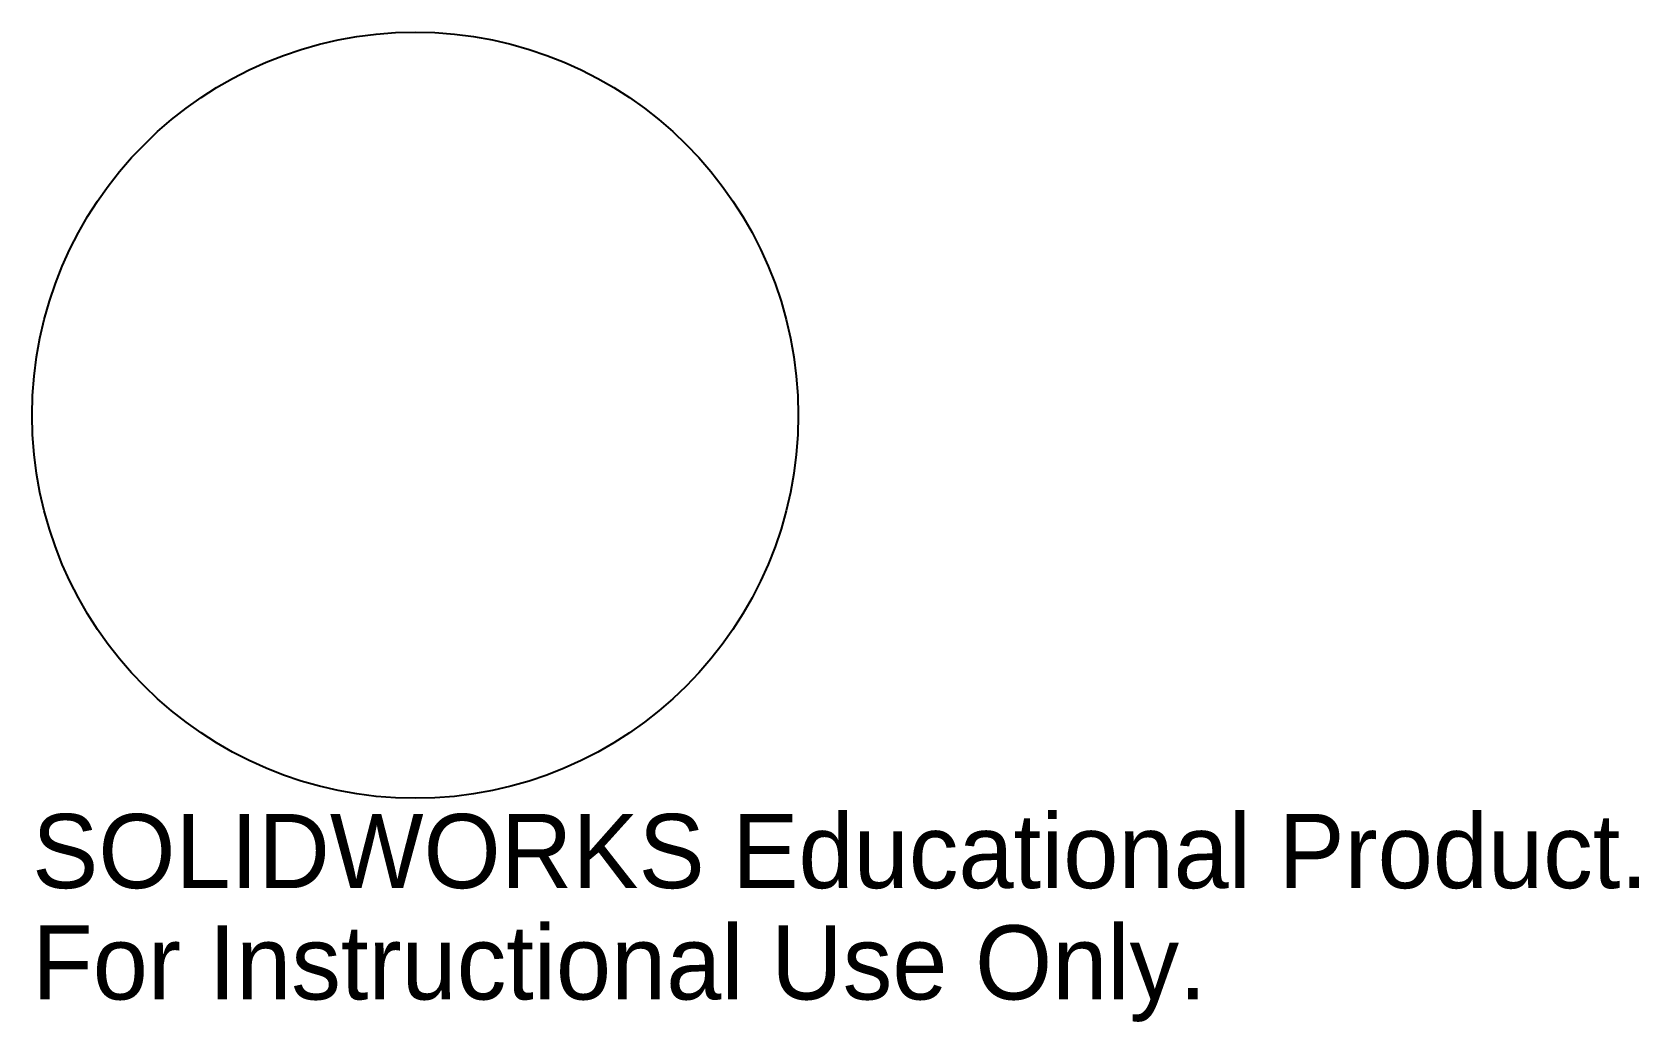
# Model space of a CAD drawing. Header units: inches. Extents: x -0.98 to 3.14, y -1.56 to 0.98.
import ezdxf

# ---------------------------------------------------------------- set-up
doc = ezdxf.new("R2010")
doc.units = ezdxf.units.IN
doc.header["$MEASUREMENT"] = 0
doc.styles.add('SLDTEXTSTYLE0', font='Arail.ttf')

msp = doc.modelspace()

# ---------------------------------------------------------------- linework, layer by layer
at = {"color": 1, "linetype": 'Continuous', "lineweight": 25}
msp.add_circle((0, 0), 0.9825, dxfattribs=at)

# ---------------------------------------------------------------- texts
at = {"color": 7, "linetype": 'Continuous', "char_height": 0.1903, "attachment_point": 1, "style": 'SLDTEXTSTYLE0'}
for s, insert in [('SOLIDWORKS Educational Product.', (-0.9825, -1.0226)), ('For Instructional Use Only.', (-0.9825, -1.3081))]:
    msp.add_mtext(s, dxfattribs=dict(at, insert=insert))

doc.saveas('drawing.dxf')
